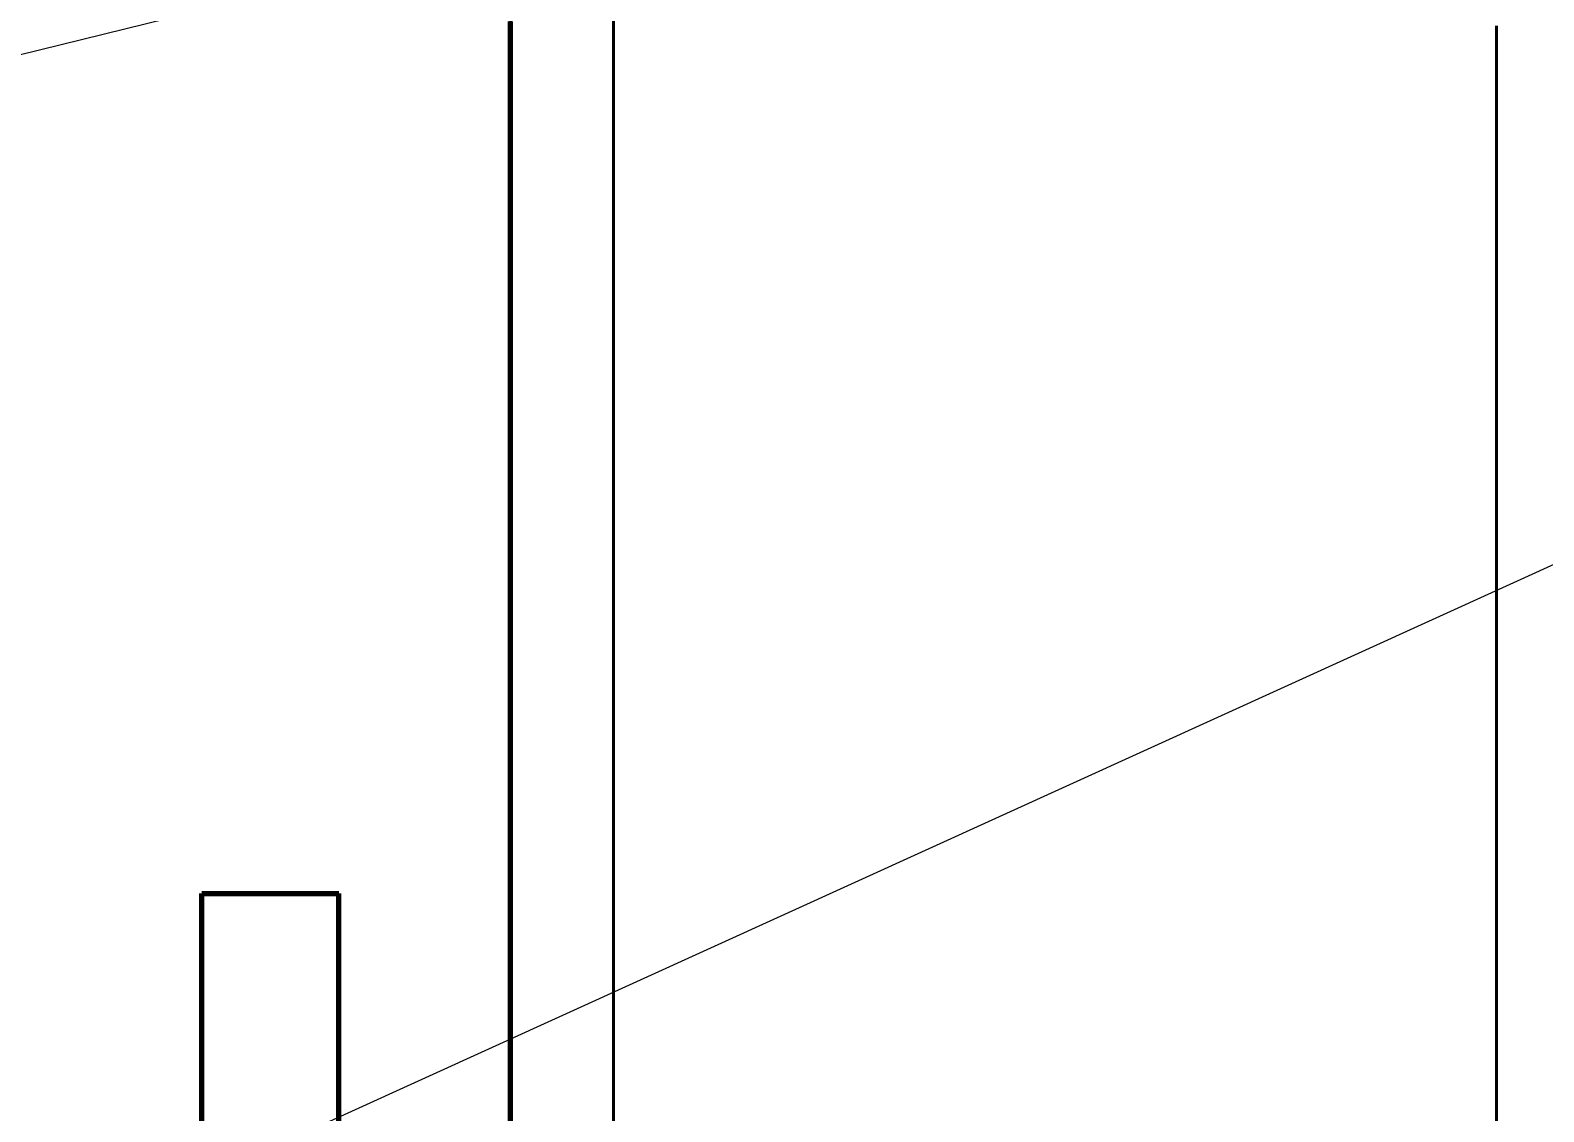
# Model space of a CAD drawing. Header units: millimetres. Extents: x 0 to 2382, y 0 to 420.
# Drawn here: x 137.391 to 141.803, y 232.743 to 235.897 of the extents above; entities that cross this region are included whole.
import ezdxf

# ---------------------------------------------------------------- set-up
doc = ezdxf.new("R2010")
doc.units = ezdxf.units.MM
doc.linetypes.add('IRAM-E-TRAZOS', pattern=[5, 4, -1])
for name, color, linetype, lineweight in [('01-VISIBLE', 7, 'CONTINUOUS', 70), ('02-OCULTA', 4, 'IRAM-E-TRAZOS', 35), ('04-COTA', 3, 'CONTINUOUS', 18), ('08-FINA', 5, 'CONTINUOUS', 18)]:
    doc.layers.add(name, color=color, linetype=linetype, lineweight=lineweight)
doc.styles.add('ISO3098', font='isocpeur.ttf')
doc.dimstyles.new('FLAMA-IRAM', dxfattribs={"dimtxt": 3.5, "dimasz": 3.5, "dimexe": 2, "dimexo": 1.5, "dimgap": 1, "dimtad": 1, "dimdec": 1, "dimtxsty": 'ISO3098', "dimblk": 'IRAM_FLECHA', "dimblk1": 'IRAM_FLECHA', "dimblk2": 'IRAM_FLECHA', "dimcen": 2.5, "dimclrd": 256, "dimclre": 256, "dimclrt": 256, "dimazin": 3, "dimtfac": 1, "dimtmove": 0, "dimatfit": 3, "dimlwd": 18, "dimlwe": 18})

# ---------------------------------------------------------------- blocks, each defined once
blk = doc.blocks.new('IRAM_FLECHA')
blk.add_solid([(0, 0), (-1, 0.125), (-1, -0.125)])

msp = doc.modelspace()

# ---------------------------------------------------------------- linework, layer by layer
at = {"layer": '01-VISIBLE'}
for p, q in [((137.8909, 232.2594), (137.8909, 233.3794)), ((138.2909, 232.2594), (138.2909, 233.3794))]:
    msp.add_line(p, q, dxfattribs=at)
for points in [[(138.7909, 232.6844), (138.7909, 232.7719), (138.7909, 232.8594), (138.7909, 232.9469), (138.7909, 233.0344), (138.7909, 233.1219), (138.7909, 233.2094), (138.7909, 233.2969), (138.7909, 233.3844), (138.7909, 233.4719), (138.7909, 233.5594), (138.7909, 233.6469), (138.7909, 233.7344), (138.7909, 233.8219), (138.7909, 233.9094), (138.7909, 233.9969), (138.7909, 234.0844), (138.7909, 234.1719), (138.7909, 234.2594), (138.7909, 234.3469), (138.7909, 234.4344), (138.7909, 234.5219), (138.7909, 234.6094), (138.7909, 234.6969), (138.7909, 234.7844), (138.7909, 234.8719), (138.7909, 234.9594), (138.7909, 235.0469), (138.7909, 235.1344), (138.7909, 235.2219), (138.7909, 235.3094), (138.7909, 235.3969), (138.7909, 235.4844), (138.7909, 235.5719), (138.7909, 235.6594), (138.7909, 235.7469), (138.7909, 235.8344), (138.7909, 235.9219)], [(137.8909, 233.3794), (137.9409, 233.3794), (137.9909, 233.3794), (138.0409, 233.3794), (138.0909, 233.3794), (138.1409, 233.3794), (138.1909, 233.3794), (138.2409, 233.3794), (138.2909, 233.3794)]]:
    msp.add_lwpolyline(points, dxfattribs=at)
at = {"layer": '02-OCULTA'}
for points in [[(138.7909, 232.7334), (138.7909, 232.7964), (138.7909, 232.8594), (138.7909, 232.9224), (138.7909, 232.9854), (138.7909, 233.0484), (138.7909, 233.1114), (138.7909, 233.1744), (138.7909, 233.2374), (138.7909, 233.3004), (138.7909, 233.3634), (138.7909, 233.4264), (138.7909, 233.4894), (138.7909, 233.5524), (138.7909, 233.6154), (138.7909, 233.6784), (138.7909, 233.7414), (138.7909, 233.8044), (138.7909, 233.8674), (138.7909, 233.9304), (138.7909, 233.9934), (138.7909, 234.0564), (138.7909, 234.1194), (138.7909, 234.1824), (138.7909, 234.2454), (138.7909, 234.3084), (138.7909, 234.3714), (138.7909, 234.4344), (138.7909, 234.4974), (138.7909, 234.5604), (138.7909, 234.6234), (138.7909, 234.6864), (138.7909, 234.7494), (138.7909, 234.8124), (138.7909, 234.8754), (138.7909, 234.9384), (138.7909, 235.0014), (138.7909, 235.0644), (138.7909, 235.1274), (138.7909, 235.1904), (138.7909, 235.2534), (138.7909, 235.3164), (138.7909, 235.3794), (138.7909, 235.4424), (138.7909, 235.5054), (138.7909, 235.5684), (138.7909, 235.6314), (138.7909, 235.6944), (138.7909, 235.7574), (138.7909, 235.8204), (138.7909, 235.8834), (138.7909, 235.9464)], [(138.7909, 235.9464), (138.7909, 235.8834), (138.7909, 235.8204), (138.7909, 235.7574), (138.7909, 235.6944), (138.7909, 235.6314), (138.7909, 235.5684), (138.7909, 235.5054), (138.7909, 235.4424), (138.7909, 235.3794), (138.7909, 235.3164), (138.7909, 235.2534), (138.7909, 235.1904), (138.7909, 235.1274), (138.7909, 235.0644), (138.7909, 235.0014), (138.7909, 234.9384), (138.7909, 234.8754), (138.7909, 234.8124), (138.7909, 234.7494), (138.7909, 234.6864), (138.7909, 234.6234), (138.7909, 234.5604), (138.7909, 234.4974), (138.7909, 234.4344), (138.7909, 234.3714), (138.7909, 234.3084), (138.7909, 234.2454), (138.7909, 234.1824), (138.7909, 234.1194), (138.7909, 234.0564), (138.7909, 233.9934), (138.7909, 233.9304), (138.7909, 233.8674), (138.7909, 233.8044), (138.7909, 233.7414), (138.7909, 233.6784), (138.7909, 233.6154), (138.7909, 233.5524), (138.7909, 233.4894), (138.7909, 233.4264), (138.7909, 233.3634), (138.7909, 233.3004), (138.7909, 233.2374), (138.7909, 233.1744), (138.7909, 233.1114), (138.7909, 233.0484), (138.7909, 232.9854), (138.7909, 232.9224), (138.7909, 232.8594), (138.7909, 232.7964), (138.7909, 232.7334)], [(139.0909, 232.7334), (139.0909, 232.7964), (139.0909, 232.8594), (139.0909, 232.9224), (139.0909, 232.9854), (139.0909, 233.0484), (139.0909, 233.1114), (139.0909, 233.1744), (139.0909, 233.2374), (139.0909, 233.3004), (139.0909, 233.3634), (139.0909, 233.4264), (139.0909, 233.4894), (139.0909, 233.5524), (139.0909, 233.6154), (139.0909, 233.6784), (139.0909, 233.7414), (139.0909, 233.8044), (139.0909, 233.8674), (139.0909, 233.9304), (139.0909, 233.9934), (139.0909, 234.0564), (139.0909, 234.1194), (139.0909, 234.1824), (139.0909, 234.2454), (139.0909, 234.3084), (139.0909, 234.3714), (139.0909, 234.4344), (139.0909, 234.4974), (139.0909, 234.5604), (139.0909, 234.6234), (139.0909, 234.6864), (139.0909, 234.7494), (139.0909, 234.8124), (139.0909, 234.8754), (139.0909, 234.9384), (139.0909, 235.0014), (139.0909, 235.0644), (139.0909, 235.1274), (139.0909, 235.1904), (139.0909, 235.2534), (139.0909, 235.3164), (139.0909, 235.3794), (139.0909, 235.4424), (139.0909, 235.5054), (139.0909, 235.5684), (139.0909, 235.6314), (139.0909, 235.6944), (139.0909, 235.7574), (139.0909, 235.8204), (139.0909, 235.8834), (139.0909, 235.9464)], [(139.0909, 235.9464), (139.0909, 235.8834), (139.0909, 235.8204), (139.0909, 235.7574), (139.0909, 235.6944), (139.0909, 235.6314), (139.0909, 235.5684), (139.0909, 235.5054), (139.0909, 235.4424), (139.0909, 235.3794), (139.0909, 235.3164), (139.0909, 235.2534), (139.0909, 235.1904), (139.0909, 235.1274), (139.0909, 235.0644), (139.0909, 235.0014), (139.0909, 234.9384), (139.0909, 234.8754), (139.0909, 234.8124), (139.0909, 234.7494), (139.0909, 234.6864), (139.0909, 234.6234), (139.0909, 234.5604), (139.0909, 234.4974), (139.0909, 234.4344), (139.0909, 234.3714), (139.0909, 234.3084), (139.0909, 234.2454), (139.0909, 234.1824), (139.0909, 234.1194), (139.0909, 234.0564), (139.0909, 233.9934), (139.0909, 233.9304), (139.0909, 233.8674), (139.0909, 233.8044), (139.0909, 233.7414), (139.0909, 233.6784), (139.0909, 233.6154), (139.0909, 233.5524), (139.0909, 233.4894), (139.0909, 233.4264), (139.0909, 233.3634), (139.0909, 233.3004), (139.0909, 233.2374), (139.0909, 233.1744), (139.0909, 233.1114), (139.0909, 233.0484), (139.0909, 232.9854), (139.0909, 232.9224), (139.0909, 232.8594), (139.0909, 232.7964), (139.0909, 232.7334)], [(138.7909, 235.9219), (138.7909, 235.8344), (138.7909, 235.7469), (138.7909, 235.6594), (138.7909, 235.5719), (138.7909, 235.4844), (138.7909, 235.3969), (138.7909, 235.3094), (138.7909, 235.2219), (138.7909, 235.1344), (138.7909, 235.0469), (138.7909, 234.9594), (138.7909, 234.8719), (138.7909, 234.7844), (138.7909, 234.6969), (138.7909, 234.6094), (138.7909, 234.5219), (138.7909, 234.4344), (138.7909, 234.3469), (138.7909, 234.2594), (138.7909, 234.1719), (138.7909, 234.0844), (138.7909, 233.9969), (138.7909, 233.9094), (138.7909, 233.8219), (138.7909, 233.7344), (138.7909, 233.6469), (138.7909, 233.5594), (138.7909, 233.4719), (138.7909, 233.3844), (138.7909, 233.2969), (138.7909, 233.2094), (138.7909, 233.1219), (138.7909, 233.0344), (138.7909, 232.9469), (138.7909, 232.8594), (138.7909, 232.7719), (138.7909, 232.6844)], [(139.0909, 232.6854), (139.0909, 232.7474), (139.0909, 232.8094), (139.0909, 232.8714), (139.0909, 232.9334), (139.0909, 232.9954), (139.0909, 233.0574), (139.0909, 233.1194), (139.0909, 233.1814), (139.0909, 233.2434), (139.0909, 233.3054), (139.0909, 233.3674), (139.0909, 233.4294), (139.0909, 233.4914), (139.0909, 233.5534), (139.0909, 233.6154), (139.0909, 233.6774), (139.0909, 233.7394), (139.0909, 233.8014), (139.0909, 233.8634), (139.0909, 233.9254), (139.0909, 233.9874), (139.0909, 234.0494), (139.0909, 234.1114), (139.0909, 234.1734), (139.0909, 234.2354), (139.0909, 234.2974), (139.0909, 234.3594), (139.0909, 234.4214), (139.0909, 234.4834), (139.0909, 234.5454), (139.0909, 234.6074), (139.0909, 234.6694), (139.0909, 234.7314), (139.0909, 234.7934), (139.0909, 234.8554), (139.0909, 234.9174), (139.0909, 234.9794), (139.0909, 235.0414), (139.0909, 235.1034), (139.0909, 235.1654), (139.0909, 235.2274), (139.0909, 235.2894), (139.0909, 235.3514), (139.0909, 235.4134), (139.0909, 235.4754), (139.0909, 235.5374), (139.0909, 235.5994), (139.0909, 235.6614), (139.0909, 235.7234), (139.0909, 235.7854), (139.0909, 235.8474), (139.0909, 235.9094)], [(139.0909, 235.9094), (139.0909, 235.8474), (139.0909, 235.7854), (139.0909, 235.7234), (139.0909, 235.6614), (139.0909, 235.5994), (139.0909, 235.5374), (139.0909, 235.4754), (139.0909, 235.4134), (139.0909, 235.3514), (139.0909, 235.2894), (139.0909, 235.2274), (139.0909, 235.1654), (139.0909, 235.1034), (139.0909, 235.0414), (139.0909, 234.9794), (139.0909, 234.9174), (139.0909, 234.8554), (139.0909, 234.7934), (139.0909, 234.7314), (139.0909, 234.6694), (139.0909, 234.6074), (139.0909, 234.5454), (139.0909, 234.4834), (139.0909, 234.4214), (139.0909, 234.3594), (139.0909, 234.2974), (139.0909, 234.2354), (139.0909, 234.1734), (139.0909, 234.1114), (139.0909, 234.0494), (139.0909, 233.9874), (139.0909, 233.9254), (139.0909, 233.8634), (139.0909, 233.8014), (139.0909, 233.7394), (139.0909, 233.6774), (139.0909, 233.6154), (139.0909, 233.5534), (139.0909, 233.4914), (139.0909, 233.4294), (139.0909, 233.3674), (139.0909, 233.3054), (139.0909, 233.2434), (139.0909, 233.1814), (139.0909, 233.1194), (139.0909, 233.0574), (139.0909, 232.9954), (139.0909, 232.9334), (139.0909, 232.8714), (139.0909, 232.8094), (139.0909, 232.7474), (139.0909, 232.6854)], [(141.6659, 232.6854), (141.6659, 232.7474), (141.6659, 232.8094), (141.6659, 232.8714), (141.6659, 232.9334), (141.6659, 232.9954), (141.6659, 233.0574), (141.6659, 233.1194), (141.6659, 233.1814), (141.6659, 233.2434), (141.6659, 233.3054), (141.6659, 233.3674), (141.6659, 233.4294), (141.6659, 233.4914), (141.6659, 233.5534), (141.6659, 233.6154), (141.6659, 233.6774), (141.6659, 233.7394), (141.6659, 233.8014), (141.6659, 233.8634), (141.6659, 233.9254), (141.6659, 233.9874), (141.6659, 234.0494), (141.6659, 234.1114), (141.6659, 234.1734), (141.6659, 234.2354), (141.6659, 234.2974), (141.6659, 234.3594), (141.6659, 234.4214), (141.6659, 234.4834), (141.6659, 234.5454), (141.6659, 234.6074), (141.6659, 234.6694), (141.6659, 234.7314), (141.6659, 234.7934), (141.6659, 234.8554), (141.6659, 234.9174), (141.6659, 234.9794), (141.6659, 235.0414), (141.6659, 235.1034), (141.6659, 235.1654), (141.6659, 235.2274), (141.6659, 235.2894), (141.6659, 235.3514), (141.6659, 235.4134), (141.6659, 235.4754), (141.6659, 235.5374), (141.6659, 235.5994), (141.6659, 235.6614), (141.6659, 235.7234), (141.6659, 235.7854), (141.6659, 235.8474), (141.6659, 235.9094)], [(141.6659, 235.9094), (141.6659, 235.8474), (141.6659, 235.7854), (141.6659, 235.7234), (141.6659, 235.6614), (141.6659, 235.5994), (141.6659, 235.5374), (141.6659, 235.4754), (141.6659, 235.4134), (141.6659, 235.3514), (141.6659, 235.2894), (141.6659, 235.2274), (141.6659, 235.1654), (141.6659, 235.1034), (141.6659, 235.0414), (141.6659, 234.9794), (141.6659, 234.9174), (141.6659, 234.8554), (141.6659, 234.7934), (141.6659, 234.7314), (141.6659, 234.6694), (141.6659, 234.6074), (141.6659, 234.5454), (141.6659, 234.4834), (141.6659, 234.4214), (141.6659, 234.3594), (141.6659, 234.2974), (141.6659, 234.2354), (141.6659, 234.1734), (141.6659, 234.1114), (141.6659, 234.0494), (141.6659, 233.9874), (141.6659, 233.9254), (141.6659, 233.8634), (141.6659, 233.8014), (141.6659, 233.7394), (141.6659, 233.6774), (141.6659, 233.6154), (141.6659, 233.5534), (141.6659, 233.4914), (141.6659, 233.4294), (141.6659, 233.3674), (141.6659, 233.3054), (141.6659, 233.2434), (141.6659, 233.1814), (141.6659, 233.1194), (141.6659, 233.0574), (141.6659, 232.9954), (141.6659, 232.9334), (141.6659, 232.8714), (141.6659, 232.8094), (141.6659, 232.7474), (141.6659, 232.6854)], [(138.2909, 233.3794), (138.2409, 233.3794), (138.1909, 233.3794), (138.1409, 233.3794), (138.0909, 233.3794), (138.0409, 233.3794), (137.9909, 233.3794), (137.9409, 233.3794), (137.8909, 233.3794)]]:
    msp.add_lwpolyline(points, dxfattribs=at)
at = {"layer": '08-FINA'}
for p, q in [((110.2751, 229.1647), (149.5909, 238.834)), ((110.0315, 219.8663), (148.4595, 237.3557))]:
    msp.add_line(p, q, dxfattribs=at)

# ---------------------------------------------------------------- dimensions: what is measured, and where the dimension line sits
at = {"layer": '04-COTA'}
msp.add_linear_dim(base=(126.3909, 212.2094), p1=(145.7909, 212.2094), p2=(158.7909, 303.5963), angle=90, dimstyle='FLAMA-IRAM', override={"dimlfac": 10}, dxfattribs=at).render()

doc.saveas('drawing.dxf')
